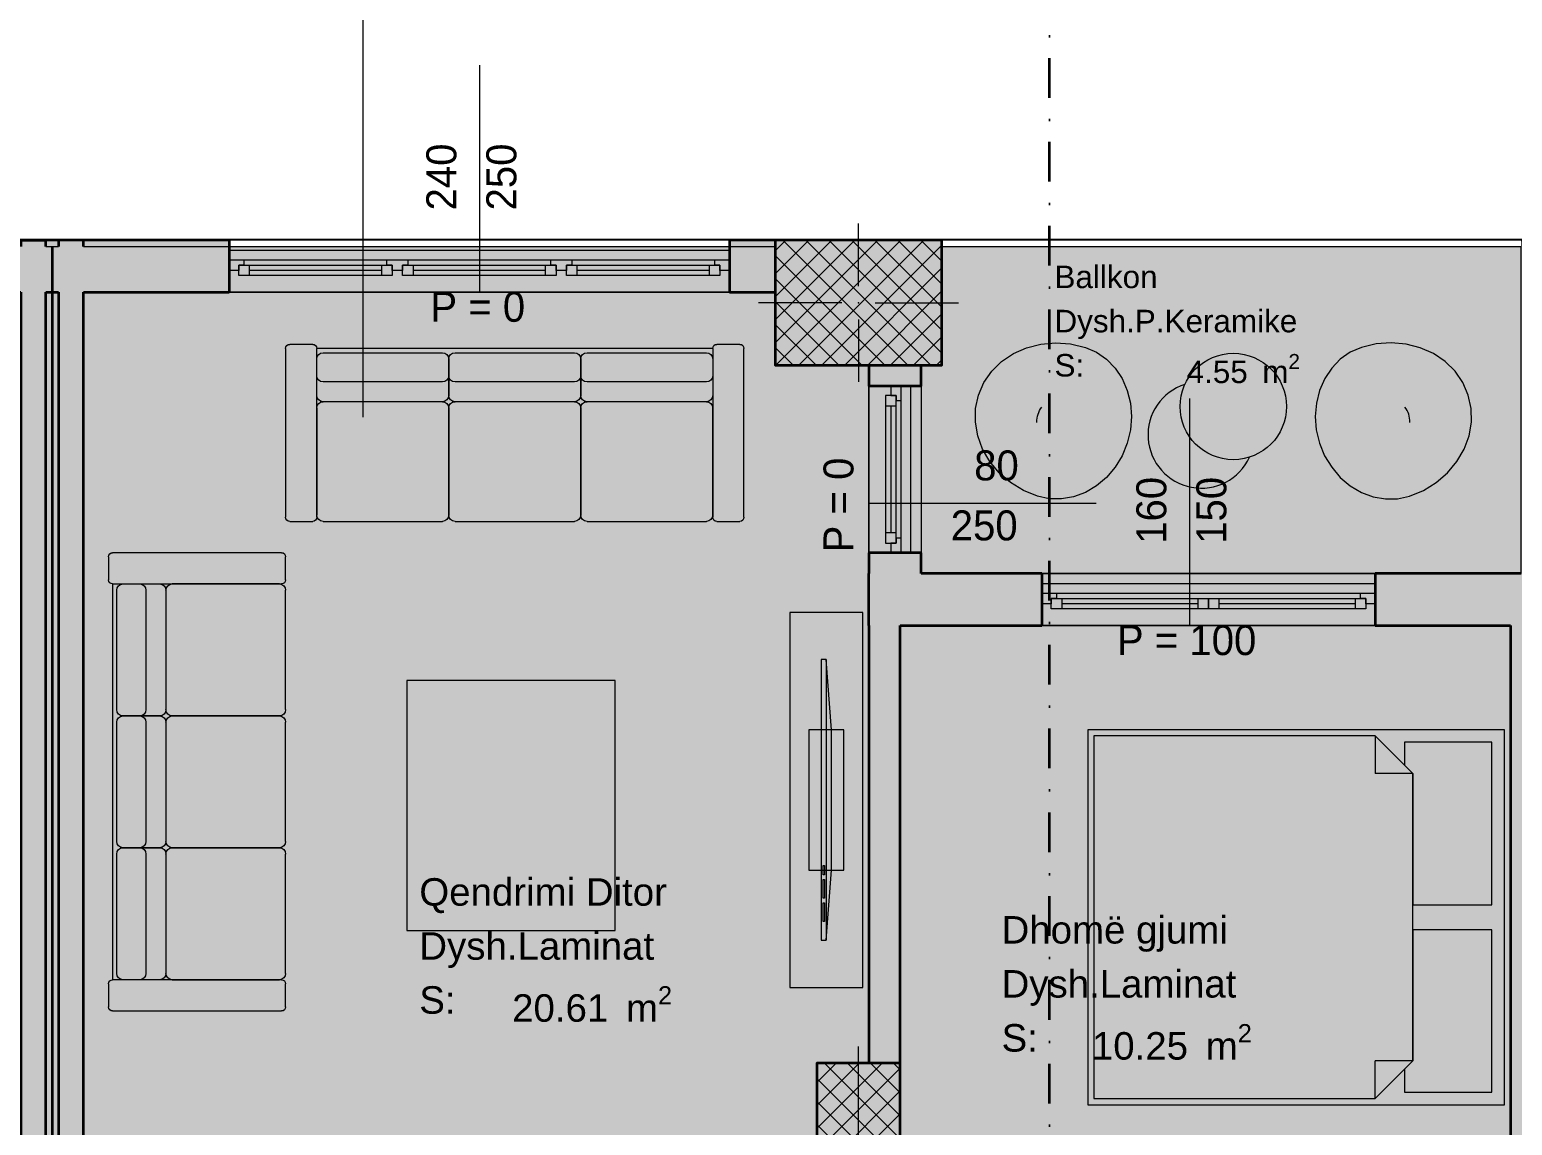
# Model space of a CAD drawing. Header units: millimetres. Extents: x 172821 to 253959, y -36092 to 17885.
# Drawn here: x 203703 to 210819, y 3535 to 8794 of the extents above; entities that cross this region are included whole.
import ezdxf
from ezdxf.enums import TextEntityAlignment as Align

# ---------------------------------------------------------------- set-up
doc = ezdxf.new("R2010")
doc.units = ezdxf.units.MM
doc.header["$MEASUREMENT"] = 0
doc.linetypes.add('Dot & Dashed', pattern=[402.166657, 190.5, -105.833333, 0, -105.833324])
doc.linetypes.add('Wipeout_Contour', pattern=[1000, 0, -1000])
for name, color, linetype, lineweight, true_color in [('2D Drafting - General_Pen_No__61', 7, 'Continuous', 20, 0x6a6a6a), ('A - Fill zone_Pen_No__102', 7, 'Continuous', 13, 0xcccccc), ('A - Fill zone_Pen_No__255', 7, 'Continuous', 13, 0xe8e8e8), ('A - Muret_Pen_No__166', 7, 'Continuous', 13, 0x97cbff), ('A - Muret_Pen_No__82', 7, 'Continuous', 20, 0xaaaaaa), ('ARCHICAD Window Markers_Pen_No__111', 7, 'Continuous', 13, 0xccccff), ('ARCHICAD Windows_Pen_No__102', 7, 'Continuous', 13, 0xcccccc), ('Marker - Section_Pen_No__8', 7, 'Continuous', 35, 0xa80f02), ('Model Unit - Zone_Pen_No__102', 7, 'Continuous', 13, 0xcccccc)]:
    doc.layers.add(name, color=color, linetype=linetype, lineweight=lineweight, true_color=true_color)
for name, color, linetype, lineweight in [('A - Fill zone_Pen_No__2', 8, 'Continuous', 15), ('A - Fill zone_Pen_No__22', 8, 'Continuous', 35), ('A - Mobilimi_Pen_No__101', 252, 'Continuous', 13), ('A - Mobilimi_Pen_No__18', 9, 'Continuous', 15), ('A - Muret_Pen_No__22', 8, 'Continuous', 35), ('A - Pllaka meskatit_Pen_No__1', 7, 'Continuous', 13), ('A - Pllaka meskatit_Pen_No__22', 8, 'Continuous', 35), ('A - Shtyllat_Pen_No__101', 252, 'Continuous', 13), ('A - Shtyllat_Pen_No__22', 8, 'Continuous', 35), ('ARCHICAD Windows_Pen_No__101', 252, 'Continuous', 13), ('ARCHICAD Windows_Pen_No__22', 8, 'Continuous', 35), ('ARCHICAD Zone Stamps_Pen_No__101', 252, 'Continuous', 13)]:
    doc.layers.add(name, color=color, linetype=linetype, lineweight=lineweight)
for name, color, linetype in [('A - Muret', 7, 'Continuous'), ('A - Pllaka meskatit', 7, 'Continuous'), ('A - Shtyllat', 7, 'Continuous'), ('ARCHICAD Window Markers', 7, 'Continuous'), ('ARCHICAD Windows', 7, 'Continuous'), ('Marker - Section', 7, 'Continuous'), ('Model Unit - Zone', 7, 'Continuous')]:
    doc.layers.add(name, color=color, linetype=linetype)
doc.styles.add('GENERATED_STYLE_1', font='GOTHIC.TTF')
doc.styles.add('GENERATED_STYLE_2', font='arial.ttf')
pattern_1 = [(45, (0, 0), (-55.154327, 55.154327), []), (135, (0, 0), (55.154327, 55.154327), [])]

# ---------------------------------------------------------------- blocks, each defined once
blk = doc.blocks.new('Slab_1', base_point=(232061.1, 7783.8))
at = {"layer": 'A - Pllaka meskatit_Pen_No__1', "color": 7, "linetype": 'Continuous', "lineweight": 13, "flags": 128}
blk.add_lwpolyline([(232061.1, 7783.8), (190161.1, 7783.8), (190161.1, -3216.2), (191111.1, -3216.2), (191111.1, -7116.2), (191511.1, -7116.2), (191511.1, -8316.2), (195311.1, -8316.2), (195311.1, -7116.2), (200461.1, -7116.2), (200461.1, -10116.2), (218411.1, -10116.2), (218411.1, -8866.2), (232061.1, -8866.2)], close=True, dxfattribs=at)
blk = doc.blocks.new('Dhomë gjumi_Dysh.Laminat _46', base_point=(208943.9, 4206.6))
at = {"layer": 'ARCHICAD Zone Stamps_Pen_No__101', "color": 252, "lineweight": 13, "insert": (208801.1, 4020.9), "char_height": 132, "attachment_point": 1, "style": 'GENERATED_STYLE_2'}
blk.add_mtext('\\A1;{\\pql;\\pt0,6060;\\fArial|b0|i0|c0|p34;10.25\\fArial|b0|i0|c0|p34;\\A1{\\H.66x;\\S^  ;}\\fArial|b0|i0|c0|p34; m\\fArial|b0|i0|c0|p34;\\A1{\\H.66x;\\S2^  ;}}', dxfattribs=at)
at = {"layer": 'ARCHICAD Zone Stamps_Pen_No__101', "color": 252, "lineweight": 13, "style": 'GENERATED_STYLE_2'}
for tag, p in [('DUMMY_849', (209520.2, 4569.6)), ('ROOM_NAME', (208367.6, 4539.5)), ('ROOM_NUMBER', (208367.6, 4280.2)), ('DUMMY_850', (209520.2, 4310.4)), ('measuredAreaCode', (208367.6, 4020.9))]:
    blk.add_attdef(tag, text='', height=132, dxfattribs=at).set_placement(p, align=Align.TOP_LEFT)
blk = doc.blocks.new('Ballkon_Dysh.P.Keramike_47', base_point=(209191.8, 7389.3))
at = {"layer": 'ARCHICAD Zone Stamps_Pen_No__101', "color": 252, "lineweight": 13, "insert": (209255.7, 7237.4), "char_height": 108, "attachment_point": 1, "style": 'GENERATED_STYLE_2'}
blk.add_mtext('\\A1;{\\pql;\\pt0,6060;\\fArial|b0|i0|c0|p34;4.55\\fArial|b0|i0|c0|p34;\\A1{\\H.66x;\\S^  ;}\\fArial|b0|i0|c0|p34; m\\fArial|b0|i0|c0|p34;\\A1{\\H.66x;\\S2^  ;}}', dxfattribs=at)
at = {"layer": 'ARCHICAD Zone Stamps_Pen_No__101', "color": 252, "lineweight": 13, "style": 'GENERATED_STYLE_2'}
for tag, p in [('DUMMY_849', (209762, 7686.3)), ('ROOM_NAME', (208621.6, 7661.7)), ('DUMMY_850', (209762, 7474.2)), ('ROOM_NUMBER', (208621.6, 7449.5)), ('measuredAreaCode', (208621.6, 7237.4))]:
    blk.add_attdef(tag, text='', height=108, dxfattribs=at).set_placement(p, align=Align.TOP_LEFT)
blk = doc.blocks.new('Qendrimi Ditor_Dysh.Laminat _48', base_point=(206155.2, 4388.5))
at = {"layer": 'ARCHICAD Zone Stamps_Pen_No__101', "color": 252, "lineweight": 13, "insert": (206018.5, 4202.7), "char_height": 132, "attachment_point": 1, "style": 'GENERATED_STYLE_2'}
blk.add_mtext('\\A1;{\\pql;\\pt0,6060;\\fArial|b0|i0|c0|p34;20.61\\fArial|b0|i0|c0|p34;\\A1{\\H.66x;\\S^  ;}\\fArial|b0|i0|c0|p34; m\\fArial|b0|i0|c0|p34;\\A1{\\H.66x;\\S2^  ;}}', dxfattribs=at)
at = {"layer": 'ARCHICAD Zone Stamps_Pen_No__101', "color": 252, "lineweight": 13, "style": 'GENERATED_STYLE_2'}
for tag, p in [('ROOM_NAME', (205572.9, 4721.3)), ('DUMMY_849', (206737.5, 4751.5)), ('DUMMY_850', (206737.5, 4492.2)), ('ROOM_NUMBER', (205572.9, 4462)), ('measuredAreaCode', (205572.9, 4202.7))]:
    blk.add_attdef(tag, text='', height=132, dxfattribs=at).set_placement(p, align=Align.TOP_LEFT)
blk = doc.blocks.new('Slab_5', base_point=(232061.1, 7783.8))
at = {"layer": 'A - Pllaka meskatit_Pen_No__22', "color": 8, "linetype": 'Continuous', "lineweight": 35, "flags": 128}
blk.add_lwpolyline([(232061.1, 7783.8), (190161.1, 7783.8), (190161.1, -3216.2), (191111.1, -3216.2), (191111.1, -7116.2), (191511.1, -7116.2), (191511.1, -8316.2), (195311.1, -8316.2), (195311.1, -7116.2), (200461.1, -7116.2), (200461.1, -10116.2), (218411.1, -10116.2), (218411.1, -8866.2), (232061.1, -8866.2)], close=True, dxfattribs=at)
blk = doc.blocks.new('Wall_3', base_point=(232061.1, 7783.8))
at = {"color": 254, "linetype": 'Wipeout_Contour', "lineweight": 0, "ltscale": 815836.306333}
blk.add_wipeout([(203781.1, 7753.8), (203841.1, 7753.8), (203841.1, 7783.8), (203781.1, 7783.8)], dxfattribs=at).dxf.layer = 'A - Muret'
at = {"color": 254, "linetype": 'Wipeout_Contour', "lineweight": 0, "ltscale": 823071.135907}
blk.add_wipeout([(203961.1, 7753.8), (207281.1, 7753.8), (207281.1, 7783.8), (203961.1, 7783.8)], dxfattribs=at).dxf.layer = 'A - Muret'
at = {"color": 254, "linetype": 'Wipeout_Contour', "lineweight": 0, "ltscale": 838460.344514}
blk.add_wipeout([(208081.1, 7783.8), (208081.1, 7753.8), (210861.1, 7753.8), (210861.1, 7783.8)], dxfattribs=at).dxf.layer = 'A - Muret'
at = {"layer": 'A - Muret_Pen_No__166', "color": 151, "linetype": 'Continuous', "lineweight": 13, "true_color": 0x97cbff, "flags": 128}
for points in [[(207281.1, 7783.8), (201861.1, 7783.8)], [(213711.1, 7783.8), (208081.1, 7783.8)], [(203781.1, 7753.8), (203841.1, 7753.8)], [(203961.1, 7753.8), (207281.1, 7753.8)], [(208081.1, 7753.8), (210861.1, 7753.8)]]:
    blk.add_lwpolyline(points, dxfattribs=at)
at = {"layer": 'A - Muret_Pen_No__22', "color": 8, "linetype": 'Continuous', "lineweight": 35}
for p, q in [((203781.1, 7753.8), (203781.1, 7783.8)), ((203841.1, 7783.8), (203841.1, 7753.8)), ((203961.1, 7753.8), (203961.1, 7783.8))]:
    blk.add_line(p, q, dxfattribs=at)
blk = doc.blocks.new('Wall_95', base_point=(207881.1, 6183.8))
at = {"layer": 'A - Muret_Pen_No__82', "linetype": 'Continuous', "lineweight": 0, "true_color": 0xd4d4d4}
blk.add_hatch(color=254, dxfattribs=at).paths.add_polyline_path([(207731.1, 3833.8), (207881.1, 3833.8), (207881.1, 5933.8), (207731.1, 5933.8)])
at = {"layer": 'A - Muret_Pen_No__22', "color": 8, "linetype": 'Continuous', "lineweight": 35, "flags": 128}
for points in [[(207731.1, 5933.8), (207731.1, 3833.8)], [(207881.1, 3833.8), (207881.1, 5933.8)]]:
    blk.add_lwpolyline(points, dxfattribs=at)
blk = doc.blocks.new('Wall_101', base_point=(210931.1, 6183.8))
at = {"layer": 'A - Muret_Pen_No__82', "linetype": 'Continuous', "lineweight": 0, "true_color": 0xd4d4d4}
blk.add_hatch(color=254, dxfattribs=at).paths.add_polyline_path([(210811.1, 5933.8), (210811.1, -815.2), (210931.1, -815.2), (210931.1, 5933.8)])
at = {"layer": 'A - Muret_Pen_No__22', "color": 8, "linetype": 'Continuous', "lineweight": 35, "flags": 128}
for points in [[(210811.1, 5933.8), (210811.1, 2433.8)], [(210931.1, -815.2), (210931.1, 5933.8)], [(210811.1, 2283.8), (210811.1, -815.2)], [(210811.1, -815.2), (210931.1, -815.2)]]:
    blk.add_lwpolyline(points, dxfattribs=at)
blk = doc.blocks.new('Double Sash Window 25')
at = {"layer": 'ARCHICAD Windows_Pen_No__101', "color": 252, "linetype": 'Continuous', "lineweight": 13}
for p, q in [((-800, 105), (800, 105)), ((800, 105), (-800, 105)), ((-800, 105), (-800, -95)), ((-800, 0), (-800, 105)), ((800, -95), (800, 105)), ((800, 0), (800, 105)), ((-800, 0), (-755, 0)), ((-800, -50), (-800, 0)), ((-800, -50), (-800, 0)), ((-755, 25), (-705, 25)), ((-755, -25), (-755, 25)), ((-755, 0), (-755, -25)), ((-705, 25), (-50, 25)), ((-705, 25), (-705, -25)), ((-705, 25), (-50, 25)), ((-705, 0), (-50, 0)), ((-50, -25), (-50, 25)), ((-50, 25), (0, 25)), ((0, 25), (0, -25)), ((0, 25), (50, 25)), ((0, -25), (0, 25)), ((50, 25), (705, 25)), ((50, 25), (50, -25)), ((50, 25), (705, 25)), ((50, 0), (705, 0)), ((705, -25), (705, 25)), ((705, 25), (755, 25)), ((755, 25), (755, -25)), ((755, -25), (755, 0)), ((755, 0), (800, 0)), ((800, -50), (800, 0)), ((800, -50), (800, 0)), ((-730, -50), (-800, -50)), ((-800, -145), (-800, -50)), ((-755, -25), (-730, -25)), ((-705, -25), (-755, -25)), ((-730, -25), (-730, -50)), ((0, -50), (-730, -50)), ((-50, -25), (-705, -25)), ((0, -25), (-50, -25)), ((50, -25), (0, -25)), ((730, -50), (0, -50)), ((705, -25), (50, -25)), ((755, -25), (705, -25)), ((730, -50), (730, -25)), ((730, -25), (755, -25)), ((800, -50), (730, -50)), ((800, -145), (800, -50)), ((-800, -95), (800, -95)), ((-800, -145), (800, -145))]:
    blk.add_line(p, q, dxfattribs=at)
blk = doc.blocks.new('W Marker 25_21')
at = {"layer": 'ARCHICAD Window Markers_Pen_No__111', "color": 254, "linetype": 'Continuous', "lineweight": 13, "true_color": 0xccccff}
blk.add_line((0, -1090), (0, 0), dxfattribs=at)
at = {"layer": 'ARCHICAD Window Markers_Pen_No__111', "color": 254, "lineweight": 13, "true_color": 0xccccff, "char_height": 144, "attachment_point": 7, "style": 'GENERATED_STYLE_1'}
for s, insert, rotation in [('\\A1;{\\pql;\\pt0;\\fCentury Gothic|b0|i0|c0|p34;P = 120\\fCentury Gothic|b0|i0|c0|p34;\\A1{\\H.66x;\\S^  ;}\\fCentury Gothic|b0|i0|c0|p34;\\fCentury Gothic|b0|i0|c0|p34;}', (347.6, 183.7), 180), ('\\A1;{\\pql;\\pt0;\\fCentury Gothic|b0|i0|c0|p34;130\\fCentury Gothic|b0|i0|c0|p34;\\A1{\\H.66x;\\S^  ;}\\fCentury Gothic|b0|i0|c0|p34;\\fCentury Gothic|b0|i0|c0|p34;}', (-219.7, -392.5), 270), ('\\A1;{\\pql;\\pt0;\\fCentury Gothic|b0|i0|c0|p34;160\\fCentury Gothic|b0|i0|c0|p34;\\A1{\\H.66x;\\S^  ;}\\fCentury Gothic|b0|i0|c0|p34;\\fCentury Gothic|b0|i0|c0|p34;}', (68.3, -392.5), 270)]:
    blk.add_mtext(s, dxfattribs=dict(at, insert=insert, rotation=rotation))
blk = doc.blocks.new('Triple Window 25')
at = {"layer": 'ARCHICAD Windows_Pen_No__101', "color": 252, "linetype": 'Continuous', "lineweight": 13}
for p, q in [((-1200, 105), (1200, 105)), ((-1200, 0), (-1155, 0)), ((-1155, 25), (-1105, 25)), ((-1155, -25), (-1155, 25)), ((-1155, 0), (-1155, -25)), ((-1105, 25), (-1105, -25)), ((-1105, 25), (-468.3, 25)), ((-1105, 0), (-468.3, 0)), ((-468.3, -25), (-468.3, 25)), ((-468.3, 25), (-418.3, 25)), ((-418.3, 25), (-418.3, -25)), ((-418.3, -25), (-418.3, 0)), ((-418.3, 0), (-393.3, 0)), ((-393.3, 0), (-368.3, 0)), ((-368.3, 25), (-318.3, 25)), ((-368.3, -25), (-368.3, 25)), ((-368.3, 0), (-368.3, -25)), ((-318.3, 25), (-318.3, -25)), ((-318.3, 25), (318.3, 25)), ((-318.3, 0), (318.3, 0)), ((318.3, -25), (318.3, 25)), ((318.3, 25), (368.3, 25)), ((368.3, 25), (368.3, -25)), ((368.3, -25), (368.3, 0)), ((368.3, 0), (393.3, 0)), ((393.3, 0), (418.3, 0)), ((418.3, 25), (468.3, 25)), ((418.3, -25), (418.3, 25)), ((418.3, 0), (418.3, -25)), ((468.3, 25), (468.3, -25)), ((468.3, 25), (1105, 25)), ((468.3, 0), (1105, 0)), ((1105, -25), (1105, 25)), ((1105, 25), (1155, 25)), ((1155, 25), (1155, -25)), ((1155, -25), (1155, 0)), ((1155, 0), (1200, 0)), ((-1130, -50), (-1200, -50)), ((-1155, -25), (-1130, -25)), ((-1105, -25), (-1155, -25)), ((-1130, -25), (-1130, -50)), ((-468.3, -25), (-1105, -25)), ((-418.3, -25), (-468.3, -25)), ((-443.3, -50), (-443.3, -25)), ((-443.3, -25), (-418.3, -25)), ((-393.3, -50), (-443.3, -50)), ((-343.3, -50), (-393.3, -50)), ((-368.3, -25), (-343.3, -25)), ((-318.3, -25), (-368.3, -25)), ((-343.3, -25), (-343.3, -50)), ((318.3, -25), (-318.3, -25)), ((368.3, -25), (318.3, -25)), ((343.3, -50), (343.3, -25)), ((343.3, -25), (368.3, -25)), ((393.3, -50), (343.3, -50)), ((443.3, -50), (393.3, -50)), ((418.3, -25), (443.3, -25)), ((468.3, -25), (418.3, -25)), ((443.3, -25), (443.3, -50)), ((1105, -25), (468.3, -25)), ((1155, -25), (1105, -25)), ((1130, -50), (1130, -25)), ((1130, -25), (1155, -25)), ((1200, -50), (1130, -50)), ((-1200, -145), (1200, -145))]:
    blk.add_line(p, q, dxfattribs=at)
at = {"layer": 'ARCHICAD Windows_Pen_No__102', "color": 254, "linetype": 'Continuous', "lineweight": 13, "true_color": 0xcccccc}
for p, q in [((1200, 105), (-1200, 105)), ((-1200, 105), (-1200, -95)), ((1200, -95), (1200, 105)), ((-1105, 25), (-468.3, 25)), ((-318.3, 25), (318.3, 25)), ((468.3, 25), (1105, 25)), ((-443.3, -50), (-1130, -50)), ((343.3, -50), (-343.3, -50)), ((1130, -50), (443.3, -50)), ((-1200, -95), (1200, -95))]:
    blk.add_line(p, q, dxfattribs=at)
at = {"layer": 'ARCHICAD Windows_Pen_No__22', "color": 8, "linetype": 'Continuous', "lineweight": 35}
for p, q in [((-1200, 0), (-1200, 105)), ((1200, 0), (1200, 105)), ((-1200, -50), (-1200, 0)), ((-1200, -50), (-1200, 0)), ((1200, -50), (1200, 0)), ((1200, -50), (1200, 0)), ((-1200, -145), (-1200, -50)), ((1200, -145), (1200, -50))]:
    blk.add_line(p, q, dxfattribs=at)
blk = doc.blocks.new('W Marker 25_8')
at = {"layer": 'ARCHICAD Window Markers_Pen_No__111', "color": 254, "linetype": 'Continuous', "lineweight": 13, "true_color": 0xccccff}
blk.add_line((0, -1090), (0, 0), dxfattribs=at)
at = {"layer": 'ARCHICAD Window Markers_Pen_No__111', "color": 254, "lineweight": 13, "true_color": 0xccccff, "char_height": 144, "attachment_point": 7, "style": 'GENERATED_STYLE_1'}
for s, insert, rotation in [('\\A1;{\\pql;\\pt0;\\fCentury Gothic|b0|i0|c0|p34;P = 0\\fCentury Gothic|b0|i0|c0|p34;\\A1{\\H.66x;\\S^  ;}\\fCentury Gothic|b0|i0|c0|p34;\\fCentury Gothic|b0|i0|c0|p34;}', (235.1, 183.7), 180), ('\\A1;{\\pql;\\pt0;\\fCentury Gothic|b0|i0|c0|p34;250\\fCentury Gothic|b0|i0|c0|p34;\\A1{\\H.66x;\\S^  ;}\\fCentury Gothic|b0|i0|c0|p34;\\fCentury Gothic|b0|i0|c0|p34;}', (-219.7, -392.5), 270), ('\\A1;{\\pql;\\pt0;\\fCentury Gothic|b0|i0|c0|p34;240\\fCentury Gothic|b0|i0|c0|p34;\\A1{\\H.66x;\\S^  ;}\\fCentury Gothic|b0|i0|c0|p34;\\fCentury Gothic|b0|i0|c0|p34;}', (68.3, -392.5), 270)]:
    blk.add_mtext(s, dxfattribs=dict(at, insert=insert, rotation=rotation))
blk = doc.blocks.new('Wall_102', base_point=(207811.1, 7783.8))
at = {"layer": 'A - Muret_Pen_No__82', "linetype": 'Continuous', "lineweight": 0, "true_color": 0xd4d4d4}
for points in [[(203461.1, 7783.8), (203461.1, 7533.8), (204661.1, 7533.8), (204661.1, 7783.8)], [(207281.1, 7783.8), (207061.1, 7783.8), (207061.1, 7533.8), (207281.1, 7533.8)]]:
    blk.add_hatch(color=254, dxfattribs=at).paths.add_polyline_path(points)
at = {"layer": 'A - Muret_Pen_No__22', "color": 8, "linetype": 'Continuous', "lineweight": 35}
for p, q in [((201861.1, 7783.8), (201861.1, 7688.8)), ((203461.1, 7783.8), (203461.1, 7688.8)), ((204661.1, 7783.8), (204661.1, 7688.8)), ((207061.1, 7783.8), (207061.1, 7688.8)), ((201861.1, 7688.8), (201861.1, 7638.8)), ((203461.1, 7688.8), (203461.1, 7638.8)), ((204661.1, 7688.8), (204661.1, 7638.8)), ((207061.1, 7688.8), (207061.1, 7638.8)), ((201861.1, 7638.8), (201861.1, 7533.8)), ((203461.1, 7638.8), (203461.1, 7533.8)), ((204661.1, 7638.8), (204661.1, 7533.8)), ((207061.1, 7638.8), (207061.1, 7533.8))]:
    blk.add_line(p, q, dxfattribs=at)
at = {"layer": 'A - Muret_Pen_No__22', "color": 8, "linetype": 'Continuous', "lineweight": 35, "flags": 128}
for points in [[(204661.1, 7783.8), (203461.1, 7783.8)], [(207281.1, 7783.8), (207061.1, 7783.8)], [(203461.1, 7533.8), (203661.1, 7533.8)], [(203781.1, 7533.8), (203841.1, 7533.8)], [(203961.1, 7533.8), (204661.1, 7533.8)], [(207061.1, 7533.8), (207281.1, 7533.8)]]:
    blk.add_lwpolyline(points, dxfattribs=at)
at = {"layer": 'ARCHICAD Window Markers', "color": 254, "lineweight": 13, "true_color": 0xccccff, "rotation": 180}
for name, p in [('W Marker 25_21', (202661.1, 7533.8)), ('W Marker 25_8', (205861.1, 7533.8))]:
    blk.add_blockref(name, p, dxfattribs=at)
at = {"layer": 'ARCHICAD Windows', "color": 252, "linetype": 'Continuous', "lineweight": 13, "zscale": 1000, "rotation": 180}
blk.add_blockref('Triple Window 25', (205861.1, 7638.8), dxfattribs=at)
at = {"layer": 'ARCHICAD Windows_Pen_No__101', "color": 252, "linetype": 'Continuous', "lineweight": 13, "xscale": -1, "zscale": 1000, "rotation": 180}
blk.add_blockref('Double Sash Window 25', (202661.1, 7638.8), dxfattribs=at)
blk = doc.blocks.new('W Marker 25_22')
at = {"layer": 'ARCHICAD Window Markers_Pen_No__111', "color": 254, "linetype": 'Continuous', "lineweight": 13, "true_color": 0xccccff}
blk.add_line((92.2, -1090), (92.2, 0), dxfattribs=at)
at = {"layer": 'ARCHICAD Window Markers_Pen_No__111', "color": 254, "lineweight": 13, "true_color": 0xccccff, "char_height": 144, "attachment_point": 7, "style": 'GENERATED_STYLE_1'}
for s, insert, rotation in [('\\A1;{\\pql;\\pt0;\\fCentury Gothic|b0|i0|c0|p34;P = 100\\fCentury Gothic|b0|i0|c0|p34;\\A1{\\H.66x;\\S^  ;}\\fCentury Gothic|b0|i0|c0|p34;\\fCentury Gothic|b0|i0|c0|p34;}', (439.9, 183.7), 180), ('\\A1;{\\pql;\\pt0;\\fCentury Gothic|b0|i0|c0|p34;150\\fCentury Gothic|b0|i0|c0|p34;\\A1{\\H.66x;\\S^  ;}\\fCentury Gothic|b0|i0|c0|p34;\\fCentury Gothic|b0|i0|c0|p34;}', (-127.4, -392.5), 270), ('\\A1;{\\pql;\\pt0;\\fCentury Gothic|b0|i0|c0|p34;160\\fCentury Gothic|b0|i0|c0|p34;\\A1{\\H.66x;\\S^  ;}\\fCentury Gothic|b0|i0|c0|p34;\\fCentury Gothic|b0|i0|c0|p34;}', (160.6, -392.5), 270)]:
    blk.add_mtext(s, dxfattribs=dict(at, insert=insert, rotation=rotation))
blk = doc.blocks.new('Wall_103', base_point=(211111.1, 6183.8))
at = {"layer": 'A - Muret_Pen_No__82', "linetype": 'Continuous', "lineweight": 0, "true_color": 0xd4d4d4}
for points in [[(207731.1, 6183.8), (207731.1, 5933.8), (207981.1, 6183.8)], [(207981.1, 6183.8), (207731.1, 5933.8), (207981.1, 5933.8)], [(207981.1, 6183.8), (207981.1, 5933.8), (208561.1, 5933.8), (208561.1, 6183.8)], [(210861.1, 6183.8), (210161.1, 6183.8), (210161.1, 5933.8), (210861.1, 5933.8)], [(211111.1, 6183.8), (210861.1, 6183.8), (211111.1, 5933.8)], [(210861.1, 5933.8), (211111.1, 5933.8), (210861.1, 6183.8)]]:
    blk.add_hatch(color=254, dxfattribs=at).paths.add_polyline_path(points)
at = {"layer": 'A - Muret_Pen_No__22', "color": 8, "linetype": 'Continuous', "lineweight": 35}
for p, q in [((208561.1, 6183.8), (208561.1, 6088.8)), ((210161.1, 6183.8), (210161.1, 6088.8)), ((208561.1, 6088.8), (208561.1, 6038.8)), ((210161.1, 6088.8), (210161.1, 6038.8)), ((208561.1, 6038.8), (208561.1, 5933.8)), ((210161.1, 6038.8), (210161.1, 5933.8))]:
    blk.add_line(p, q, dxfattribs=at)
at = {"layer": 'A - Muret_Pen_No__22', "color": 8, "linetype": 'Continuous', "lineweight": 35, "flags": 128}
for points in [[(207731.1, 5933.8), (207731.1, 6183.8)], [(208561.1, 6183.8), (207981.1, 6183.8)], [(210861.1, 6183.8), (210161.1, 6183.8)], [(211111.1, 5933.8), (211111.1, 6183.8)], [(207881.1, 5933.8), (208561.1, 5933.8)], [(210161.1, 5933.8), (210811.1, 5933.8)], [(210931.1, 5933.8), (210991.1, 5933.8)]]:
    blk.add_lwpolyline(points, dxfattribs=at)
at = {"layer": 'ARCHICAD Window Markers', "color": 254, "lineweight": 13, "true_color": 0xccccff, "rotation": 180}
blk.add_blockref('W Marker 25_22', (209361.1, 5933.8), dxfattribs=at)
at = {"layer": 'ARCHICAD Windows_Pen_No__101', "color": 252, "linetype": 'Continuous', "lineweight": 13, "zscale": 1000, "rotation": 180}
blk.add_blockref('Double Sash Window 25', (209361.1, 6038.8), dxfattribs=at)
blk = doc.blocks.new('Window 25')
at = {"layer": 'ARCHICAD Windows_Pen_No__101', "color": 252, "linetype": 'Continuous', "lineweight": 13}
for p, q in [((-400, 105), (400, 105)), ((-400, 0), (-355, 0)), ((-355, 25), (-305, 25)), ((-355, -25), (-355, 25)), ((-355, 0), (-355, -25)), ((-305, 25), (-305, -25)), ((-305, 25), (305, 25)), ((-305, 0), (305, 0)), ((305, -25), (305, 25)), ((305, 25), (355, 25)), ((355, 25), (355, -25)), ((355, -25), (355, 0)), ((355, 0), (400, 0)), ((-330, -50), (-400, -50)), ((-355, -25), (-330, -25)), ((-305, -25), (-355, -25)), ((-330, -25), (-330, -50)), ((305, -25), (-305, -25)), ((355, -25), (305, -25)), ((330, -50), (330, -25)), ((330, -25), (355, -25)), ((400, -50), (330, -50)), ((-400, -145), (400, -145))]:
    blk.add_line(p, q, dxfattribs=at)
at = {"layer": 'ARCHICAD Windows_Pen_No__102', "color": 254, "linetype": 'Continuous', "lineweight": 13, "true_color": 0xcccccc}
for p, q in [((400, 105), (-400, 105)), ((-400, 105), (-400, -95)), ((400, -95), (400, 105)), ((-305, 25), (305, 25)), ((330, -50), (-330, -50)), ((-400, -95), (400, -95))]:
    blk.add_line(p, q, dxfattribs=at)
at = {"layer": 'ARCHICAD Windows_Pen_No__22', "color": 8, "linetype": 'Continuous', "lineweight": 35}
for p, q in [((-400, 0), (-400, 105)), ((400, 0), (400, 105)), ((-400, -50), (-400, 0)), ((-400, -50), (-400, 0)), ((400, -50), (400, 0)), ((400, -50), (400, 0)), ((-400, -145), (-400, -50)), ((400, -145), (400, -50))]:
    blk.add_line(p, q, dxfattribs=at)
blk = doc.blocks.new('W Marker 25_23')
at = {"layer": 'ARCHICAD Window Markers_Pen_No__111', "color": 254, "linetype": 'Continuous', "lineweight": 13, "true_color": 0xccccff}
blk.add_line((-163.6, -1090), (-163.6, 0), dxfattribs=at)
at = {"layer": 'ARCHICAD Window Markers_Pen_No__111', "color": 254, "lineweight": 13, "true_color": 0xccccff, "insert": (-398.7, 32.3), "char_height": 144, "attachment_point": 7, "style": 'GENERATED_STYLE_1'}
blk.add_mtext('\\A1;{\\pql;\\pt0;\\fCentury Gothic|b0|i0|c0|p34;P = 0\\fCentury Gothic|b0|i0|c0|p34;\\A1{\\H.66x;\\S^  ;}\\fCentury Gothic|b0|i0|c0|p34;\\fCentury Gothic|b0|i0|c0|p34;}', dxfattribs=at)
at = {"layer": 'ARCHICAD Window Markers_Pen_No__111', "color": 254, "lineweight": 13, "true_color": 0xccccff, "char_height": 144, "attachment_point": 7, "rotation": 270, "style": 'GENERATED_STYLE_1'}
for s, insert in [('\\A1;{\\pql;\\pt0;\\fCentury Gothic|b0|i0|c0|p34;250\\fCentury Gothic|b0|i0|c0|p34;\\A1{\\H.66x;\\S^  ;}\\fCentury Gothic|b0|i0|c0|p34;\\fCentury Gothic|b0|i0|c0|p34;}', (-383.2, -392.5)), ('\\A1;{\\pql;\\pt0;\\fCentury Gothic|b0|i0|c0|p34;80\\fCentury Gothic|b0|i0|c0|p34;\\A1{\\H.66x;\\S^  ;}\\fCentury Gothic|b0|i0|c0|p34;\\fCentury Gothic|b0|i0|c0|p34;}', (-95.2, -505))]:
    blk.add_mtext(s, dxfattribs=dict(at, insert=insert))
blk = doc.blocks.new('Wall_104', base_point=(207731.1, 6183.8))
at = {"layer": 'A - Muret_Pen_No__82', "linetype": 'Continuous', "lineweight": 0, "true_color": 0xd4d4d4}
for points in [[(207731.1, 7183.8), (207731.1, 7083.8), (207981.1, 7083.8), (207981.1, 7183.8)], [(207731.1, 6183.8), (207981.1, 6183.8), (207981.1, 6283.8), (207731.1, 6283.8)]]:
    blk.add_hatch(color=254, dxfattribs=at).paths.add_polyline_path(points)
at = {"layer": 'A - Muret_Pen_No__22', "color": 8, "linetype": 'Continuous', "lineweight": 35}
for p, q in [((207836.1, 7083.8), (207731.1, 7083.8)), ((207886.1, 7083.8), (207836.1, 7083.8)), ((207981.1, 7083.8), (207886.1, 7083.8)), ((207836.1, 6283.8), (207731.1, 6283.8)), ((207886.1, 6283.8), (207836.1, 6283.8)), ((207981.1, 6283.8), (207886.1, 6283.8))]:
    blk.add_line(p, q, dxfattribs=at)
at = {"layer": 'A - Muret_Pen_No__22', "color": 8, "linetype": 'Continuous', "lineweight": 35, "flags": 128}
for points in [[(207731.1, 7183.8), (207731.1, 7083.8)], [(207981.1, 7083.8), (207981.1, 7183.8)], [(207731.1, 6283.8), (207731.1, 6183.8)], [(207981.1, 6183.8), (207981.1, 6283.8)]]:
    blk.add_lwpolyline(points, dxfattribs=at)
at = {"layer": 'ARCHICAD Window Markers', "color": 254, "lineweight": 13, "true_color": 0xccccff, "rotation": 90}
blk.add_blockref('W Marker 25_23', (207731.1, 6683.8), dxfattribs=at)
at = {"layer": 'ARCHICAD Windows', "color": 21, "linetype": 'Continuous', "lineweight": 18, "true_color": 0xff9955, "xscale": -1, "zscale": 1000, "rotation": 90}
blk.add_blockref('Window 25', (207836.1, 6683.8), dxfattribs=at)
blk = doc.blocks.new('Wall_109', base_point=(203661.1, 7783.8))
at = {"layer": 'A - Muret_Pen_No__82', "linetype": 'Continuous', "lineweight": 0, "true_color": 0xd4d4d4}
for points in [[(203661.1, 7753.8), (203781.1, 7753.8), (203781.1, 7783.8), (203661.1, 7783.8)], [(203661.1, 7533.8), (203661.1, -816.2), (203781.1, -816.2), (203781.1, 7533.8)]]:
    blk.add_hatch(color=254, dxfattribs=at).paths.add_polyline_path(points)
at = {"layer": 'A - Muret_Pen_No__166', "color": 151, "linetype": 'Continuous', "lineweight": 13, "true_color": 0x97cbff}
blk.add_line((203781.1, 7783.8), (203661.1, 7783.8), dxfattribs=at)
at = {"layer": 'A - Muret_Pen_No__22', "color": 8, "linetype": 'Continuous', "lineweight": 35}
for p, q in [((203661.1, 7783.8), (203661.1, 7753.8)), ((203781.1, 7753.8), (203781.1, 7783.8))]:
    blk.add_line(p, q, dxfattribs=at)
at = {"layer": 'A - Muret_Pen_No__22', "color": 8, "linetype": 'Continuous', "lineweight": 35, "flags": 128}
for points in [[(203661.1, 7533.8), (203661.1, 2433.8)], [(203781.1, -816.2), (203781.1, 7533.8)], [(203661.1, 2283.8), (203661.1, -816.2)]]:
    blk.add_lwpolyline(points, dxfattribs=at)
blk = doc.blocks.new('Wall_111', base_point=(203841.1, 7783.8))
at = {"layer": 'A - Muret_Pen_No__82', "linetype": 'Continuous', "lineweight": 0, "true_color": 0xd4d4d4}
for points in [[(203841.1, 7753.8), (203961.1, 7753.8), (203961.1, 7783.8), (203841.1, 7783.8)], [(203841.1, 7533.8), (203841.1, -816.2), (203961.1, -816.2), (203961.1, 7533.8)]]:
    blk.add_hatch(color=254, dxfattribs=at).paths.add_polyline_path(points)
at = {"layer": 'A - Muret_Pen_No__166', "color": 151, "linetype": 'Continuous', "lineweight": 13, "true_color": 0x97cbff}
blk.add_line((203961.1, 7783.8), (203841.1, 7783.8), dxfattribs=at)
at = {"layer": 'A - Muret_Pen_No__22', "color": 8, "linetype": 'Continuous', "lineweight": 35}
for p, q in [((203841.1, 7783.8), (203841.1, 7753.8)), ((203961.1, 7753.8), (203961.1, 7783.8))]:
    blk.add_line(p, q, dxfattribs=at)
at = {"layer": 'A - Muret_Pen_No__22', "color": 8, "linetype": 'Continuous', "lineweight": 35, "flags": 128}
for points in [[(203841.1, 7533.8), (203841.1, -816.2)], [(203961.1, 633.8), (203961.1, 7533.8)], [(203961.1, -816.2), (203961.1, 483.8)]]:
    blk.add_lwpolyline(points, dxfattribs=at)
blk = doc.blocks.new('Column_13', base_point=(207681.1, 7483.8))
at = {"layer": 'A - Shtyllat_Pen_No__101', "linetype": 'Continuous', "lineweight": 13}
h = blk.add_hatch(dxfattribs=at)
h.set_pattern_fill('Concrete_Block', color=252, style=0, pattern_type=2)
h.set_pattern_definition(pattern_1)
h.paths.add_polyline_path([(207281.1, 7783.8), (207281.1, 7183.8), (208081.1, 7183.8), (208081.1, 7783.8)])
at = {"layer": 'A - Shtyllat_Pen_No__101', "color": 252, "linetype": 'Continuous', "lineweight": 13}
for p, q in [((207681.1, 7563.8), (207681.1, 7863.8)), ((207601.1, 7483.8), (207201.1, 7483.8)), ((207761.1, 7483.8), (208161.1, 7483.8)), ((207681.1, 7403.8), (207681.1, 7103.8))]:
    blk.add_line(p, q, dxfattribs=at)
blk.add_point((207681.1, 7483.8), dxfattribs=at)
at = {"layer": 'A - Shtyllat_Pen_No__22', "color": 8, "linetype": 'Continuous', "lineweight": 35, "flags": 128}
blk.add_lwpolyline([(207281.1, 7783.8), (207281.1, 7183.8), (208081.1, 7183.8), (208081.1, 7783.8)], close=True, dxfattribs=at)
blk = doc.blocks.new('Column_38', base_point=(207681.1, 3133.8))
at = {"layer": 'A - Shtyllat_Pen_No__101', "linetype": 'Continuous', "lineweight": 13}
h = blk.add_hatch(dxfattribs=at)
h.set_pattern_fill('Concrete_Block', color=252, style=0, pattern_type=2)
h.set_pattern_definition(pattern_1)
h.paths.add_polyline_path([(207881.1, 3833.8), (207481.1, 3833.8), (207481.1, 2433.8), (207881.1, 2433.8)])
at = {"layer": 'A - Shtyllat_Pen_No__101', "color": 252, "linetype": 'Continuous', "lineweight": 13}
for p, q in [((207681.1, 3213.8), (207681.1, 3913.8)), ((207601.1, 3133.8), (207401.1, 3133.8)), ((207761.1, 3133.8), (207961.1, 3133.8)), ((207681.1, 3053.8), (207681.1, 2353.8))]:
    blk.add_line(p, q, dxfattribs=at)
blk.add_point((207681.1, 3133.8), dxfattribs=at)
at = {"layer": 'A - Shtyllat_Pen_No__22', "color": 8, "linetype": 'Continuous', "lineweight": 35, "flags": 128}
blk.add_lwpolyline([(207881.1, 3833.8), (207481.1, 3833.8), (207481.1, 2433.8), (207881.1, 2433.8)], close=True, dxfattribs=at)
blk = doc.blocks.new('Bean Bag 24')
at = {"layer": 'A - Mobilimi_Pen_No__18', "color": 9, "linetype": 'Continuous', "lineweight": 15}
for p, q in [((246.7, 724.8), (187.5, 694)), ((309.9, 743.7), (246.7, 724.8)), ((375, 750), (309.9, 743.7)), ((440.1, 743.7), (375, 750)), ((503.3, 724.8), (440.1, 743.7)), ((562.5, 694), (503.3, 724.8)), ((134, 652.2), (87.7, 600.7)), ((187.5, 694), (134, 652.2)), ((616, 652.2), (562.5, 694)), ((662.3, 600.7), (616, 652.2)), ((87.7, 600.7), (50.2, 541.1)), ((699.8, 541.1), (662.3, 600.7)), ((50.2, 541.1), (22.6, 475.1)), ((727.4, 475.1), (699.8, 541.1)), ((22.6, 475.1), (5.7, 404.7)), ((744.3, 404.7), (727.4, 475.1)), ((5.7, 404.7), (0, 332.2)), ((750, 332.2), (744.3, 404.7)), ((0, 332.2), (5.7, 274.5)), ((744.3, 274.5), (750, 332.2)), ((5.7, 274.5), (22.6, 218.6)), ((22.6, 218.6), (50.2, 166.1)), ((699.8, 166.1), (727.4, 218.6)), ((727.4, 218.6), (744.3, 274.5)), ((50.2, 166.1), (87.7, 118.7)), ((662.3, 118.7), (699.8, 166.1)), ((87.7, 118.7), (134, 77.7)), ((134, 77.7), (187.5, 44.5)), ((562.5, 44.5), (616, 77.7)), ((616, 77.7), (662.3, 118.7)), ((187.5, 44.5), (246.7, 20)), ((246.7, 20), (309.9, 5)), ((309.9, 5), (375, 0)), ((375, 0), (440.1, 5)), ((440.1, 5), (503.3, 20)), ((503.3, 20), (562.5, 44.5))]:
    blk.add_line(p, q, dxfattribs=at)
blk.add_arc((375, 337.5), 112.5, 70, 110, dxfattribs=at)
blk = doc.blocks.new('Sofa 25')
at = {"layer": 'A - Mobilimi_Pen_No__18', "color": 9, "linetype": 'Continuous', "lineweight": 15}
for p, q in [((0, 20), (0, 830)), ((20, 850), (130, 850)), ((150, 830), (150, 20)), ((150, 830), (2050, 830)), ((753.3, 810), (180, 810)), ((1386.7, 810), (813.3, 810)), ((2020, 810), (1446.7, 810)), ((2050, 20), (2050, 830)), ((2070, 850), (2180, 850)), ((2200, 830), (2200, 20)), ((150, 780), (150, 604.7)), ((783.3, 604.7), (783.3, 780)), ((783.3, 780), (783.3, 604.7)), ((1416.7, 604.7), (1416.7, 780)), ((1416.7, 780), (1416.7, 604.7)), ((2050, 604.7), (2050, 780)), ((180, 670), (753.3, 670)), ((813.3, 670), (1386.7, 670)), ((1446.7, 670), (2020, 670)), ((180, 574.7), (753.3, 574.7)), ((180, 574.7), (753.3, 574.7)), ((813.3, 574.7), (1386.7, 574.7)), ((813.3, 574.7), (1386.7, 574.7)), ((1446.7, 574.7), (2020, 574.7)), ((1446.7, 574.7), (2020, 574.7)), ((150, 30), (150, 544.7)), ((783.3, 544.7), (783.3, 30)), ((783.3, 30), (783.3, 544.7)), ((1416.7, 544.7), (1416.7, 30)), ((1416.7, 30), (1416.7, 544.7)), ((2050, 544.7), (2050, 30)), ((130, 0), (20, 0)), ((753.3, 0), (180, 0)), ((1386.7, 0), (813.3, 0)), ((2020, 0), (1446.7, 0)), ((2180, 0), (2070, 0))]:
    blk.add_line(p, q, dxfattribs=at)
for centre, radius, start, end in [((20, 830), 20, 90, 180), ((130, 830), 20, 0, 90), ((180, 780), 30, 90, 180), ((753.3, 780), 30, 0, 90), ((813.3, 780), 30, 90, 180), ((1386.7, 780), 30, 0, 90), ((1446.7, 780), 30, 90, 180), ((2020, 780), 30, 0, 90), ((2070, 830), 20, 90, 180), ((2180, 830), 20, 0, 90), ((180, 700), 30, 180, 270), ((753.3, 700), 30, 270, 0), ((813.3, 700), 30, 180, 270), ((1386.7, 700), 30, 270, 0), ((1446.7, 700), 30, 180, 270), ((2020, 700), 30, 270, 0), ((180, 604.7), 30, 180, 270), ((180, 544.7), 30, 90, 180), ((753.3, 604.7), 30, 270, 0), ((753.3, 544.7), 30, 0, 90), ((813.3, 604.7), 30, 180, 270), ((813.3, 544.7), 30, 90, 180), ((1386.7, 604.7), 30, 270, 0), ((1386.7, 544.7), 30, 0, 90), ((1446.7, 604.7), 30, 180, 270), ((1446.7, 544.7), 30, 90, 180), ((2020, 604.7), 30, 270, 0), ((2020, 544.7), 30, 0, 90), ((20, 20), 20, 180, 270), ((130, 20), 20, 270, 0), ((180, 30), 30, 180, 270), ((753.3, 30), 30, 270, 0), ((813.3, 30), 30, 180, 270), ((1386.7, 30), 30, 270, 0), ((1446.7, 30), 30, 180, 270), ((2020, 30), 30, 270, 0), ((2070, 20), 20, 180, 270), ((2180, 20), 20, 270, 0)]:
    blk.add_arc(centre, radius, start, end, dxfattribs=at)
blk = doc.blocks.new('Dining Table 01 25_3')
at = {"layer": 'A - Mobilimi_Pen_No__18', "color": 9, "linetype": 'Continuous', "lineweight": 15}
for p, q in [((1800, 350), (0, 350)), ((0, 350), (0, 0)), ((1800, 0), (1800, 350)), ((0, 0), (1800, 0))]:
    blk.add_line(p, q, dxfattribs=at)
at = {"layer": 'A - Mobilimi_Pen_No__18', "color": 9, "linetype": 'Continuous', "lineweight": 15, "flags": 128}
blk.add_lwpolyline([(0, 0), (1800, 0), (1800, 350), (0, 350)], close=True, dxfattribs=at)
blk = doc.blocks.new('Flat Panel TV 25')
at = {"layer": 'A - Mobilimi_Pen_No__18', "color": 9, "linetype": 'Continuous', "lineweight": 15}
for p, q in [((0, 25), (1347.4, 25)), ((988.1, 10), (988.1, 16.2)), ((988.1, 16.2), (1033, 16.2)), ((1033, 10), (988.1, 10)), ((1033, 16.2), (1033, 10)), ((1055.4, 10), (1055.4, 16.2)), ((1055.4, 16.2), (1145.3, 16.2)), ((1145.3, 10), (1055.4, 10)), ((1145.3, 16.2), (1145.3, 10)), ((1167.7, 10), (1167.7, 16.2)), ((1167.7, 16.2), (1257.5, 16.2)), ((1257.5, 10), (1167.7, 10)), ((1257.5, 16.2), (1257.5, 10))]:
    blk.add_line(p, q, dxfattribs=at)
at = {"layer": 'A - Mobilimi_Pen_No__18', "color": 9, "linetype": 'Continuous', "lineweight": 15, "flags": 128}
for points in [[(336.8, -59.2), (1010.5, -59.2), (1010.5, 109.2), (336.8, 109.2)], [(0, 0), (1347.4, 0), (1347.4, 25), (1010.5, 50), (336.8, 50), (0, 25)]]:
    blk.add_lwpolyline(points, close=True, dxfattribs=at)
blk = doc.blocks.new('Dining Table 01 25_4')
at = {"layer": 'A - Mobilimi_Pen_No__18', "color": 9, "linetype": 'Continuous', "lineweight": 15}
for p, q in [((1200, 1000), (0, 1000)), ((0, 1000), (0, 0)), ((1200, 0), (1200, 1000)), ((0, 0), (1200, 0))]:
    blk.add_line(p, q, dxfattribs=at)
at = {"layer": 'A - Mobilimi_Pen_No__18', "color": 9, "linetype": 'Continuous', "lineweight": 15, "flags": 128}
blk.add_lwpolyline([(0, 0), (1200, 0), (1200, 1000), (0, 1000)], close=True, dxfattribs=at)
blk = doc.blocks.new('Bed Double 01 25')
at = {"layer": 'A - Mobilimi_Pen_No__18', "color": 9, "linetype": 'Continuous', "lineweight": 15}
for p, q in [((1800, 2000), (0, 2000)), ((0, 2000), (0, 0)), ((1800, 0), (1800, 2000)), ((210, 1560), (30, 1380)), ((900, 1560), (210, 1560)), ((210, 1560), (210, 1380)), ((1590, 1560), (900, 1560)), ((1770, 1380), (1590, 1560)), ((1590, 1560), (1590, 1380)), ((30, 1380), (30, 30)), ((30, 1380), (210, 1380)), ((1770, 1380), (1590, 1380)), ((1770, 30), (1770, 1380)), ((0, 0), (1800, 0)), ((30, 30), (900, 30)), ((900, 30), (1770, 30))]:
    blk.add_line(p, q, dxfattribs=at)
at = {"layer": 'A - Mobilimi_Pen_No__18', "color": 9, "linetype": 'Continuous', "lineweight": 15, "flags": 128}
for points in [[(840, 1560), (840, 1940), (60, 1940), (60, 1520), (170, 1520), (210, 1560)], [(1590, 1560), (1630, 1520), (1740, 1520), (1740, 1940), (960, 1940), (960, 1560)]]:
    blk.add_lwpolyline(points, close=True, dxfattribs=at)
blk = doc.blocks.new('Cutting Plane_2', base_point=(208597.8, -31939.6))
at = {"layer": 'Marker - Section_Pen_No__8', "color": 14, "linetype": 'Dot & Dashed', "lineweight": 35, "true_color": 0xa80f02}
blk.add_line((208597.8, -31759.6), (208597.8, 10617.9), dxfattribs=at)

msp = doc.modelspace()

# ---------------------------------------------------------------- hatches: boundary and pattern name
at = {"layer": 'A - Fill zone_Pen_No__102', "linetype": 'Continuous', "lineweight": 0, "true_color": 0x333333}
msp.add_hatch(color=250, dxfattribs=at).paths.add_polyline_path([(203811.1, 7783.8), (210961.1, 7783.8), (210961.1, -1016.2), (203811.1, -1016.2)])
at = {"layer": 'A - Fill zone_Pen_No__255', "linetype": 'Continuous', "lineweight": 0, "true_color": 0xf9f9f9}
msp.add_hatch(color=7, dxfattribs=at).paths.add_polyline_path([(190161.1, 7783.8), (203811.1, 7783.8), (203811.1, -1016.2), (202311.1, -1016.2), (202311.1, -966.2), (190161.1, -966.2)])

# ---------------------------------------------------------------- linework, layer by layer
at = {"layer": 'A - Fill zone_Pen_No__2', "color": 8, "linetype": 'Continuous', "lineweight": 15, "flags": 128}
msp.add_lwpolyline([(203811.1, 7783.8), (210961.1, 7783.8), (210961.1, -1016.2), (203811.1, -1016.2)], close=True, dxfattribs=at)
at = {"layer": 'A - Fill zone_Pen_No__22', "color": 8, "linetype": 'Continuous', "lineweight": 35, "flags": 128}
msp.add_lwpolyline([(190161.1, 7783.8), (203811.1, 7783.8), (203811.1, -1016.2), (202311.1, -1016.2), (202311.1, -966.2), (190161.1, -966.2)], close=True, dxfattribs=at)
at = {"layer": 'A - Mobilimi_Pen_No__101', "color": 252, "linetype": 'Continuous', "lineweight": 13}
msp.add_circle((209479.8, 6985.4), 255.4, dxfattribs=at)
msp.add_arc((209326, 6848.7), 255.4, 107.86898, 335.37613, dxfattribs=at)
at = {"layer": 'Model Unit - Zone_Pen_No__102', "color": 254, "linetype": 'Continuous', "lineweight": 13, "true_color": 0xcccccc, "flags": 128}
for points in [[(208081.1, 7783.8), (208081.1, 7183.8), (207981.1, 7183.8), (207981.1, 6183.8), (210861.1, 6183.8), (210861.1, 7783.8)], [(203961.1, 1883.8), (207361.1, 1883.8), (207361.1, 2283.8), (207481.1, 2283.8), (207481.1, 3833.8), (207731.1, 3833.8), (207731.1, 7183.8), (207281.1, 7183.8), (207281.1, 7533.8), (204161.1, 7533.8), (203961.1, 7533.8)], [(207881.1, 5933.8), (207881.1, 2433.8), (210811.1, 2433.8), (210811.1, 5933.8)]]:
    msp.add_lwpolyline(points, close=True, dxfattribs=at)

# ---------------------------------------------------------------- block references
at = {"layer": 'A - Mobilimi_Pen_No__18', "color": 9, "linetype": 'Continuous', "lineweight": 15, "xscale": -1, "zscale": 1000}
for name, p, rotation in [('Bean Bag 24', (209086, 7166.7), 72.13102099221693), ('Sofa 25', (204931.1, 6283.8), 90)]:
    msp.add_blockref(name, p, dxfattribs=dict(at, rotation=rotation))
at = {"layer": 'A - Mobilimi_Pen_No__18', "color": 9, "linetype": 'Continuous', "lineweight": 15, "zscale": 1000}
for name, p, rotation in [('Bean Bag 24', (209778.5, 7166.7), 287.8689790077858), ('Dining Table 01 25_3', (207351.1, 5997.2), 270), ('Flat Panel TV 25', (207501.1, 5770.9), 270), ('Dining Table 01 25_4', (205513.1, 5670.8), 270), ('Bed Double 01 25', (208781.1, 5433.8), 270)]:
    msp.add_blockref(name, p, dxfattribs=dict(at, rotation=rotation))
at = {"layer": 'A - Mobilimi_Pen_No__18', "color": 9, "linetype": 'Continuous', "lineweight": 15, "xscale": -1, "zscale": 1000}
msp.add_blockref('Sofa 25', (207131.1, 6433.8), dxfattribs=at)
at = {"layer": 'A - Muret', "color": 8, "lineweight": 35}
for name, p in [('Wall_104', (207731.1, 6183.8)), ('Wall_103', (211111.1, 6183.8)), ('Wall_95', (207881.1, 6183.8)), ('Wall_101', (210931.1, 6183.8))]:
    msp.add_blockref(name, p, dxfattribs=at)
at = {"layer": 'A - Pllaka meskatit', "color": 7, "linetype": 'Continuous', "lineweight": 13}
msp.add_blockref('Slab_1', (232061.1, 7783.8), dxfattribs=at)
at = {"layer": 'A - Pllaka meskatit', "color": 8, "linetype": 'Continuous', "lineweight": 35}
msp.add_blockref('Slab_5', (232061.1, 7783.8), dxfattribs=at)
at = {"layer": 'A - Shtyllat', "color": 8, "lineweight": 35}
msp.add_blockref('Column_38', (207681.1, 3133.8), dxfattribs=at)
at = {"layer": 'Model Unit - Zone', "color": 252, "linetype": 'Continuous', "lineweight": 13}
for name, p, values in [('Ballkon_Dysh.P.Keramike_47', (209191.8, 7389.3), {'ROOM_NAME': 'Ballkon', 'ROOM_NUMBER': 'Dysh.P.Keramike', 'measuredAreaCode': 'S: '}), ('Qendrimi Ditor_Dysh.Laminat _48', (206155.2, 4388.5), {'ROOM_NAME': 'Qendrimi Ditor', 'ROOM_NUMBER': 'Dysh.Laminat ', 'measuredAreaCode': 'S: '}), ('Dhomë gjumi_Dysh.Laminat _46', (208943.9, 4206.6), {'ROOM_NAME': 'Dhomë gjumi', 'ROOM_NUMBER': 'Dysh.Laminat ', 'measuredAreaCode': 'S: '})]:
    msp.add_blockref(name, p, dxfattribs=at).add_auto_attribs(values)

# ---------------------------------------------------------------- next in the draw order: block references
at = {"layer": 'A - Muret', "color": 151, "lineweight": 13, "true_color": 0x97cbff}
msp.add_blockref('Wall_3', (232061.1, 7783.8), dxfattribs=at)

# ---------------------------------------------------------------- next in the draw order: linework, layer by layer
at = {"layer": '2D Drafting - General_Pen_No__61', "color": 251, "linetype": 'Continuous', "lineweight": 20, "true_color": 0x6a6a6a, "flags": 128}
msp.add_lwpolyline([(205302.3, 10405.6), (205302.3, 6933.8)], dxfattribs=at)

# ---------------------------------------------------------------- next in the draw order: block references
at = {"layer": 'A - Muret', "color": 8, "lineweight": 35}
for name, p in [('Wall_102', (207811.1, 7783.8)), ('Wall_109', (203661.1, 7783.8)), ('Wall_111', (203841.1, 7783.8))]:
    msp.add_blockref(name, p, dxfattribs=at)
at = {"layer": 'A - Shtyllat', "color": 8, "lineweight": 35}
msp.add_blockref('Column_13', (207681.1, 7483.8), dxfattribs=at)
at = {"layer": 'Marker - Section', "color": 14, "lineweight": 35, "true_color": 0xa80f02}
msp.add_blockref('Cutting Plane_2', (208597.8, -31939.6), dxfattribs=at)

doc.saveas('drawing.dxf')
